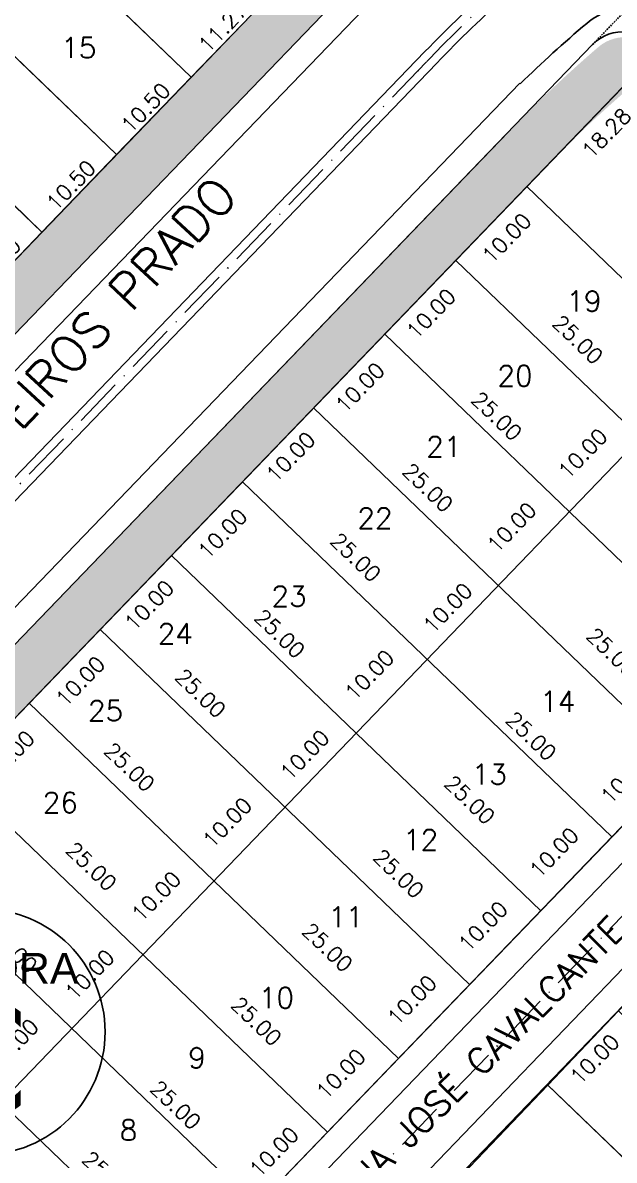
# Model space of a CAD drawing. Header units: millimetres. Extents: x 1794 to 8081, y 409 to 2272.
# Drawn here: x 5440.9 to 5498.6, y 831.1 to 942.2 of the extents above; entities that cross this region are included whole.
import ezdxf
from ezdxf.enums import TextEntityAlignment as Align

# ---------------------------------------------------------------- set-up
doc = ezdxf.new("R2010")
doc.units = ezdxf.units.MM
doc.linetypes.add('ACAD_ISO10W100', pattern=[18, 12, -3, 0, -3])
doc.linetypes.add('HIDDEN', pattern=[0.375, 0.25, -0.125])
for name, color, linetype in [('02 - EIXO VIA', 2, 'ACAD_ISO10W100'), ('03 - CALÇADA', 1, 'Continuous'), ('BOUNDARY LOTES', 2, 'Continuous'), ('boundary quadras', 232, 'Continuous'), ('COT', 8, 'Continuous'), ('FAIXAS VERDES', 62, 'Continuous'), ('LOTES', 2, 'Continuous'), ('PROJEÇÃO', 8, 'HIDDEN'), ('QUADRAS', 3, 'Continuous'), ('texto - ruas', 2, 'Continuous'), ('Texto Lotes', 31, 'Continuous'), ('TEXTO-80', 3, 'Continuous')]:
    doc.layers.add(name, color=color, linetype=linetype)
doc.styles.add('arcad1', font='romans.shx')
doc.styles.add('style1', font='tahoma.ttf')
doc.dimstyles.new('REGIS', dxfattribs={"dimtxt": 1.5, "dimasz": 0.12, "dimexe": 0, "dimexo": 0, "dimgap": 0, "dimtad": 0, "dimzin": 4, "dimdsep": 46, "dimtxsty": 'arcad1', "dimblk1": 'BOLA', "dimblk2": 'BOLA', "dimsah": 1, "dimcen": 0.12, "dimse1": 1, "dimse2": 1, "dimsd1": 1, "dimsd2": 1, "dimclrd": 256, "dimclre": 8, "dimclrt": 1, "dimadec": 0, "dimazin": 0, "dimtfac": 1.2, "dimtix": 1, "dimtmove": 2, "dimatfit": 3, "dimldrblk": 'BOLA', "dimfxl": 0, "dimfxlon": 1, "dimtvp": 2, "dimtolj": 1, "dimtzin": 4, "dimarcsym": 0})
doc.dimstyles.get("Standard").update_dxf_attribs({"dimtxt": 0.18, "dimasz": 0.18, "dimexe": 0.18, "dimexo": 0.0625, "dimgap": 0.09, "dimtad": 0, "dimtih": 1, "dimtoh": 1, "dimdec": 4, "dimzin": 0, "dimdsep": 46, "dimtxsty": 'Standard', "dimcen": 0.09, "dimadec": 0, "dimazin": 0, "dimtfac": 1, "dimtdec": 4, "dimtofl": 0, "dimtmove": 0, "dimatfit": 3, "dimfxl": 1, "dimtolj": 1, "dimtzin": 0, "dimarcsym": 0})

# ---------------------------------------------------------------- blocks, each defined once
blk = doc.blocks.new('NUM_quadra')
blk.add_circle((0, 0), 0.2)
at = {"insert": (-0.1418711980285907, 0.1285282569724173), "char_height": 0.05, "width": 0.2663, "attachment_point": 1, "style": 'style1'}
blk.add_mtext('\\fArial|b0|i0|c0|p34;QUADRA', dxfattribs=at)
at = {"style": 'style1'}
blk.add_attdef('00', text='', height=0.18, dxfattribs=at).set_placement((-2.886579864025407e-15, -0.1334628551621867), align=Align.CENTER)
blk = doc.blocks.new('*D958')
at = {"layer": 'Defpoints', "color": 0}
for p in [(5438.713208621175, 836.7770530099374), (5456.073214669384, 818.7628063942934), (5456.724834900093, 819.4397718278005)]:
    blk.add_point(p, dxfattribs=at)
at = {"layer": 'COT', "color": 1, "insert": (5449.147875271781, 829.592842138833), "char_height": 1.5, "attachment_point": 5, "rotation": 316.09288927911825, "style": 'arcad1'}
blk.add_mtext('\\A1;25.00', dxfattribs=at)
blk = doc.blocks.new('BOLA')
for p, q in [((-1, 0), (1, 0)), ((0, -1), (0, 1))]:
    blk.add_line(p, q)
blk.add_circle((0, 0), 0.3)
blk = doc.blocks.new('*D959')
at = {"layer": 'Defpoints', "color": 0}
for p in [(5445.648121094033, 843.9817035215042), (5463.659747372947, 826.6444223393682), (5462.719215589954, 825.6673079463585)]:
    blk.add_point(p, dxfattribs=at)
at = {"layer": 'COT', "color": 1, "insert": (5455.793876192352, 836.4973436908967), "char_height": 1.5, "attachment_point": 5, "rotation": 316.0928892791169, "style": 'arcad1'}
blk.add_mtext('\\A1;25.00', dxfattribs=at)
blk = doc.blocks.new('*D231')
at = {"layer": 'Defpoints', "color": 0}
for p in [(5429.549566462076, 859.0893723553759), (5446.767198066616, 840.9272135472579), (5447.561192740997, 841.752091173234)]:
    blk.add_point(p, dxfattribs=at)
at = {"layer": 'COT', "color": 1, "insert": (5439.841858669011, 851.7572492917989), "char_height": 1.5, "attachment_point": 5, "rotation": 316.09288927911643, "style": 'arcad1'}
blk.add_mtext('\\A1;25.00', dxfattribs=at)
blk = doc.blocks.new('*D233')
at = {"layer": 'Defpoints', "color": 0}
for p in [(5445.648121094031, 843.9817035215037), (5445.648121094031, 843.9817035215046), (5438.713208621175, 836.7770530099374)]:
    blk.add_point(p, dxfattribs=at)
at = {"layer": 'COT', "color": 1, "insert": (5440.019269704133, 842.4598520075779), "char_height": 1.5, "attachment_point": 5, "rotation": 46.09288927910924, "style": 'arcad1'}
blk.add_mtext('\\A1;10.00', dxfattribs=at)
blk = doc.blocks.new('*D961')
at = {"layer": 'Defpoints', "color": 0}
for p in [(5470.594659845802, 833.8490728509355), (5471.014887459983, 833.4445783208625), (5463.65974737295, 826.6444223393651)]:
    blk.add_point(p, dxfattribs=at)
at = {"layer": 'COT', "color": 1, "insert": (5465.386036070086, 831.9227268069335), "char_height": 1.5, "attachment_point": 5, "rotation": 46.09288927914247, "style": 'arcad1'}
blk.add_mtext('\\A1;10.00', dxfattribs=at)
blk = doc.blocks.new('*D235')
at = {"layer": 'Defpoints', "color": 0}
for p in [(5452.583033566888, 851.186354033071), (5453.032489409144, 850.7537255632442), (5445.648121094033, 843.9817035215046)]:
    blk.add_point(p, dxfattribs=at)
at = {"layer": 'COT', "color": 1, "insert": (5447.403638019247, 849.2318740493179), "char_height": 1.5, "attachment_point": 5, "rotation": 46.092889279112995, "style": 'arcad1'}
blk.add_mtext('\\A1;10.00', dxfattribs=at)
blk = doc.blocks.new('*D962')
at = {"layer": 'Defpoints', "color": 0}
for p in [(5441.506319760825, 875.7282857267774), (5445.245420575051, 872.1291747314226), (5434.571407287965, 868.5236352152147)]:
    blk.add_point(p, dxfattribs=at)
at = {"layer": 'COT', "color": 1, "insert": (5439.616569185151, 870.6073232174999), "char_height": 1.5, "attachment_point": 5, "rotation": 46.09288927907976, "style": 'arcad1'}
blk.add_mtext('\\A1;10.00', dxfattribs=at)
blk = doc.blocks.new('*D236')
at = {"layer": 'Defpoints', "color": 0}
for p in [(5459.517946039745, 858.3910045446387), (5459.517946039747, 858.3910045446364), (5452.583033566887, 851.1863540330714)]:
    blk.add_point(p, dxfattribs=at)
at = {"layer": 'COT', "color": 1, "insert": (5453.889094649848, 856.8691530307096), "char_height": 1.5, "attachment_point": 5, "rotation": 46.09288927911286, "style": 'arcad1'}
blk.add_mtext('\\A1;10.00', dxfattribs=at)
blk = doc.blocks.new('*D237')
at = {"layer": 'Defpoints', "color": 0}
for p in [(5443.419391407791, 873.4986733785072), (5461.431017686709, 856.1613921963685), (5454.496105213853, 848.9567416847995)]:
    blk.add_point(p, dxfattribs=at)
at = {"layer": 'COT', "color": 1, "insert": (5447.57076581625, 859.7867774293395), "char_height": 1.5, "attachment_point": 5, "rotation": 316.09288927911814, "style": 'arcad1'}
blk.add_mtext('\\A1;25.00', dxfattribs=at)
blk = doc.blocks.new('*D238')
at = {"layer": 'Defpoints', "color": 0}
for p in [(5448.441232233683, 882.9329362383442), (5452.121518981281, 879.3904373442424), (5441.506319760825, 875.7282857267774)]:
    blk.add_point(p, dxfattribs=at)
at = {"layer": 'COT', "color": 1, "insert": (5446.492667591383, 877.8685858303156), "char_height": 1.5, "attachment_point": 5, "rotation": 46.09288927910924, "style": 'arcad1'}
blk.add_mtext('\\A1;10.00', dxfattribs=at)
blk = doc.blocks.new('*D239')
at = {"layer": 'Defpoints', "color": 0}
for p in [(5466.452858512599, 865.5956550562046), (5466.452858512599, 865.595655056205), (5459.517946039743, 858.3910045446387)]:
    blk.add_point(p, dxfattribs=at)
at = {"layer": 'COT', "color": 1, "insert": (5460.824007122701, 864.0738035422783), "char_height": 1.5, "attachment_point": 5, "rotation": 46.09288927911118, "style": 'arcad1'}
blk.add_mtext('\\A1;10.00', dxfattribs=at)
blk = doc.blocks.new('*D240')
at = {"layer": 'Defpoints', "color": 0}
for p in [(5440.200300122467, 875.9998234545542), (5458.211926401384, 858.6625422724151), (5458.211926401387, 858.6625422724182)]:
    blk.add_point(p, dxfattribs=at)
at = {"layer": 'COT', "color": 1, "insert": (5451.286587003785, 869.4925780169579), "char_height": 1.5, "attachment_point": 5, "rotation": 316.0928892791159, "style": 'arcad1'}
blk.add_mtext('\\A1;25.00', dxfattribs=at)
blk = doc.blocks.new('*D241')
at = {"layer": 'Defpoints', "color": 0}
for p in [(5447.135212595324, 883.2044739661201), (5465.146838874241, 865.8671927839814), (5465.146838874243, 865.8671927839841)]:
    blk.add_point(p, dxfattribs=at)
at = {"layer": 'COT', "color": 1, "insert": (5458.221499476642, 876.6972285285237), "char_height": 1.5, "attachment_point": 5, "rotation": 316.0928892791159, "style": 'arcad1'}
blk.add_mtext('\\A1;25.00', dxfattribs=at)
blk = doc.blocks.new('*D963')
at = {"layer": 'Defpoints', "color": 0}
for p in [(5455.37614470653, 890.1375867499178), (5458.835170775376, 886.8080646599487), (5448.441232233674, 882.9329362383496)]:
    blk.add_point(p, dxfattribs=at)
at = {"layer": 'COT', "color": 1, "insert": (5453.206319385477, 885.2862131460206), "char_height": 1.5, "attachment_point": 5, "rotation": 46.092889279116605, "style": 'arcad1'}
blk.add_mtext('\\A1;10.00', dxfattribs=at)
blk = doc.blocks.new('*D242')
at = {"layer": 'Defpoints', "color": 0}
for p in [(5462.311057179393, 897.3422372614777), (5465.990715784352, 893.8003429927121), (5455.376144706537, 890.1375867499105)]:
    blk.add_point(p, dxfattribs=at)
at = {"layer": 'COT', "color": 1, "insert": (5460.361864394454, 892.2784914787849), "char_height": 1.5, "attachment_point": 5, "rotation": 46.09288927911479, "style": 'arcad1'}
blk.add_mtext('\\A1;10.00', dxfattribs=at)
blk = doc.blocks.new('*D964')
at = {"layer": 'Defpoints', "color": 0}
for p in [(5452.583033566889, 851.186354033071), (5470.594659845803, 833.849072850936), (5470.594659845803, 833.849072850936)]:
    blk.add_point(p, dxfattribs=at)
at = {"layer": 'COT', "color": 1, "insert": (5463.669320448203, 844.6791085954737), "char_height": 1.5, "attachment_point": 5, "rotation": 316.0928892791169, "style": 'arcad1'}
blk.add_mtext('\\A1;25.00', dxfattribs=at)
blk = doc.blocks.new('*D965')
at = {"layer": 'Defpoints', "color": 0}
for p in [(5477.529572318662, 841.0537233625), (5477.529572318661, 841.0537233625014), (5470.594659845801, 833.849072850936)]:
    blk.add_point(p, dxfattribs=at)
at = {"layer": 'COT', "color": 1, "insert": (5471.900720928761, 839.5318718485769), "char_height": 1.5, "attachment_point": 5, "rotation": 46.09288927908157, "style": 'arcad1'}
blk.add_mtext('\\A1;10.00', dxfattribs=at)
blk = doc.blocks.new('*D244')
at = {"layer": 'Defpoints', "color": 0}
for p in [(5484.46448479152, 848.2583738740677), (5484.464484791514, 848.2583738740727), (5477.529572318663, 841.0537233624996)]:
    blk.add_point(p, dxfattribs=at)
at = {"layer": 'COT', "color": 1, "insert": (5478.835633401615, 846.736522360145), "char_height": 1.5, "attachment_point": 5, "rotation": 46.09288927911105, "style": 'arcad1'}
blk.add_mtext('\\A1;10.00', dxfattribs=at)
blk = doc.blocks.new('*D245')
at = {"layer": 'Defpoints', "color": 0}
for p in [(5491.399397264376, 855.4630243856332), (5491.399397264374, 855.463024385635), (5484.464484791519, 848.2583738740673)]:
    blk.add_point(p, dxfattribs=at)
at = {"layer": 'COT', "color": 1, "insert": (5485.770545874476, 853.9411728717082), "char_height": 1.5, "attachment_point": 5, "rotation": 46.09288927911118, "style": 'arcad1'}
blk.add_mtext('\\A1;10.00', dxfattribs=at)
blk = doc.blocks.new('*D966')
at = {"layer": 'Defpoints', "color": 0}
for p in [(5498.334309737231, 862.6676748972), (5498.334309737231, 862.6676748972009), (5491.399397264369, 855.4630243856386)]:
    blk.add_point(p, dxfattribs=at)
at = {"layer": 'COT', "color": 1, "insert": (5492.705458347331, 861.1458233832786), "char_height": 1.5, "attachment_point": 5, "rotation": 46.09288927906323, "style": 'arcad1'}
blk.add_mtext('\\A1;10.00', dxfattribs=at)
blk = doc.blocks.new('*D246')
at = {"layer": 'Defpoints', "color": 0}
for p in [(5473.387770985457, 872.8003055677718), (5474.015391055153, 872.1961832383727), (5466.452858512601, 865.5956550562059)]:
    blk.add_point(p, dxfattribs=at)
at = {"layer": 'COT', "color": 1, "insert": (5468.386539665255, 870.6743317244473), "char_height": 1.5, "attachment_point": 5, "rotation": 46.09288927910937, "style": 'arcad1'}
blk.add_mtext('\\A1;10.00', dxfattribs=at)
blk = doc.blocks.new('*D247')
at = {"layer": 'Defpoints', "color": 0}
for p in [(5480.322683458313, 880.0049560793386), (5480.322683458315, 880.0049560793359), (5473.387770985457, 872.8003055677727)]:
    blk.add_point(p, dxfattribs=at)
at = {"layer": 'COT', "color": 1, "insert": (5474.693832068418, 878.48310456541), "char_height": 1.5, "attachment_point": 5, "rotation": 46.09288927911314, "style": 'arcad1'}
blk.add_mtext('\\A1;10.00', dxfattribs=at)
blk = doc.blocks.new('*D248')
at = {"layer": 'Defpoints', "color": 0}
for p in [(5454.861310556149, 889.0196200044475), (5472.872936835069, 871.6823388223083), (5472.872936835067, 871.682338822307)]:
    blk.add_point(p, dxfattribs=at)
at = {"layer": 'COT', "color": 1, "insert": (5465.947597437465, 882.5123745668466), "char_height": 1.5, "attachment_point": 5, "rotation": 316.09288927911814, "style": 'arcad1'}
blk.add_mtext('\\A1;25.00', dxfattribs=at)
blk = doc.blocks.new('*D249')
at = {"layer": 'Defpoints', "color": 0}
for p in [(5462.267855059583, 896.4803380788721), (5480.279481338501, 879.1430568967326), (5480.279481338503, 879.1430568967348)]:
    blk.add_point(p, dxfattribs=at)
at = {"layer": 'COT', "color": 1, "insert": (5473.354141940901, 889.9730926412749), "char_height": 1.5, "attachment_point": 5, "rotation": 316.0928892791152, "style": 'arcad1'}
blk.add_mtext('\\A1;25.00', dxfattribs=at)
blk = doc.blocks.new('*D250')
at = {"layer": 'Defpoints', "color": 0}
for p in [(5479.394254267449, 908.0684296154755), (5479.394254267448, 908.0684296154764), (5472.459341794593, 900.8637791039082)]:
    blk.add_point(p, dxfattribs=at)
at = {"layer": 'COT', "color": 1, "insert": (5473.765402877551, 906.5465781015496), "char_height": 1.5, "attachment_point": 5, "rotation": 46.092889279116605, "style": 'arcad1'}
blk.add_mtext('\\A1;10.00', dxfattribs=at)
blk = doc.blocks.new('*D251')
at = {"layer": 'Defpoints', "color": 0}
for p in [(5469.24596965225, 904.5468877730455), (5472.631259750825, 901.2883410203403), (5462.311057179394, 897.3422372614787)]:
    blk.add_point(p, dxfattribs=at)
at = {"layer": 'COT', "color": 1, "insert": (5467.002408360927, 899.766489506414), "char_height": 1.5, "attachment_point": 5, "rotation": 46.09288927911479, "style": 'arcad1'}
blk.add_mtext('\\A1;10.00', dxfattribs=at)
blk = doc.blocks.new('*D252')
at = {"layer": 'Defpoints', "color": 0}
for p in [(5486.329166740305, 915.2730801270432), (5486.329166740306, 915.2730801270427), (5479.394254267449, 908.0684296154764)]:
    blk.add_point(p, dxfattribs=at)
at = {"layer": 'COT', "color": 1, "insert": (5480.700315350408, 913.7512286131159), "char_height": 1.5, "attachment_point": 5, "rotation": 46.092889279112995, "style": 'arcad1'}
blk.add_mtext('\\A1;10.00', dxfattribs=at)
blk = doc.blocks.new('*D253')
at = {"layer": 'Defpoints', "color": 0}
for p in [(5487.257595931171, 887.2096065909072), (5487.951834009187, 886.5413603937268), (5480.322683458313, 880.0049560793391)]:
    blk.add_point(p, dxfattribs=at)
at = {"layer": 'COT', "color": 1, "insert": (5482.322982619287, 885.0195088797991), "char_height": 1.5, "attachment_point": 5, "rotation": 46.09288927911286, "style": 'arcad1'}
blk.add_mtext('\\A1;10.00', dxfattribs=at)
blk = doc.blocks.new('*D254')
at = {"layer": 'Defpoints', "color": 0}
for p in [(5469.994113028265, 903.9979114170119), (5488.005739307186, 886.6606302348741), (5487.315313281088, 885.9433496287243)]:
    blk.add_point(p, dxfattribs=at)
at = {"layer": 'COT', "color": 1, "insert": (5480.389973883484, 896.7733853732639), "char_height": 1.5, "attachment_point": 5, "rotation": 316.0928892791203, "style": 'arcad1'}
blk.add_mtext('\\A1;25.00', dxfattribs=at)
blk = doc.blocks.new('*D255')
at = {"layer": 'Defpoints', "color": 0}
for p in [(5476.929025501121, 911.2025619285796), (5494.03507753763, 892.9244835908344), (5494.94065178004, 893.8652807464409)]:
    blk.add_point(p, dxfattribs=at)
at = {"layer": 'COT', "color": 1, "insert": (5487.109738140027, 903.7545193353735), "char_height": 1.5, "attachment_point": 5, "rotation": 316.09288927911814, "style": 'arcad1'}
blk.add_mtext('\\A1;25.00', dxfattribs=at)
blk = doc.blocks.new('*D256')
at = {"layer": 'Defpoints', "color": 0}
for p in [(5494.192508404025, 894.4142571024731), (5494.192508404023, 894.4142571024754), (5487.257595931169, 887.2096065909068)]:
    blk.add_point(p, dxfattribs=at)
at = {"layer": 'COT', "color": 1, "insert": (5488.563657014125, 892.8924055885491), "char_height": 1.5, "attachment_point": 5, "rotation": 46.09288927911118, "style": 'arcad1'}
blk.add_mtext('\\A1;10.00', dxfattribs=at)
blk = doc.blocks.new('*D257')
at = {"layer": 'Defpoints', "color": 0}
for p in [(5501.127420876881, 901.6189076140408), (5501.127420876882, 901.6189076140404), (5494.192508404026, 894.4142571024731)]:
    blk.add_point(p, dxfattribs=at)
at = {"layer": 'COT', "color": 1, "insert": (5495.498569486984, 900.0970561001132), "char_height": 1.5, "attachment_point": 5, "rotation": 46.092889279116605, "style": 'arcad1'}
blk.add_mtext('\\A1;10.00', dxfattribs=at)
blk = doc.blocks.new('*D258')
at = {"layer": 'Defpoints', "color": 0}
for p in [(5483.930821255757, 917.7391149387249), (5501.942447534675, 900.4018337565876), (5501.942447534675, 900.4018337565867)]:
    blk.add_point(p, dxfattribs=at)
at = {"layer": 'COT', "color": 1, "insert": (5495.017108137072, 911.2318695011259), "char_height": 1.5, "attachment_point": 5, "rotation": 316.09288927912036, "style": 'arcad1'}
blk.add_mtext('\\A1;25.00', dxfattribs=at)
blk = doc.blocks.new('*D260')
at = {"layer": 'Defpoints', "color": 0}
for p in [(5490.050707070819, 926.1608393077454), (5493.692291991183, 922.6555932663655), (5483.115794597963, 918.9561887961781)]:
    blk.add_point(p, dxfattribs=at)
at = {"layer": 'COT', "color": 1, "insert": (5488.063440601284, 921.1337417524383), "char_height": 1.5, "attachment_point": 5, "rotation": 46.09288927911105, "style": 'arcad1'}
blk.add_mtext('\\A1;10.00', dxfattribs=at)
blk = doc.blocks.new('*D261')
at = {"layer": 'Defpoints', "color": 0}
for p in [(5490.865733728614, 924.9437654502922), (5508.877360007532, 907.6064842681544), (5508.877360007533, 907.6064842681558)]:
    blk.add_point(p, dxfattribs=at)
at = {"layer": 'COT', "color": 1, "insert": (5501.952020609931, 918.4365200126945), "char_height": 1.5, "attachment_point": 5, "rotation": 316.0928892791182, "style": 'arcad1'}
blk.add_mtext('\\A1;25.00', dxfattribs=at)
blk = doc.blocks.new('*D967')
at = {"layer": 'Defpoints', "color": 0}
for p in [(5505.269222210088, 869.8723254087672), (5505.26922221008, 869.872325408774), (5498.334309737225, 862.6676748972063)]:
    blk.add_point(p, dxfattribs=at)
at = {"layer": 'COT', "color": 1, "insert": (5499.640370820181, 868.3504738948527), "char_height": 1.5, "attachment_point": 5, "rotation": 46.092889279057665, "style": 'arcad1'}
blk.add_mtext('\\A1;10.00', dxfattribs=at)
blk = doc.blocks.new('*D968')
at = {"layer": 'Defpoints', "color": 0}
for p in [(5459.517946039743, 858.3910045446382), (5477.529572318657, 841.0537233625037), (5477.529572318659, 841.0537233625041)]:
    blk.add_point(p, dxfattribs=at)
at = {"layer": 'COT', "color": 1, "insert": (5470.604232921058, 851.8837591070419), "char_height": 1.5, "attachment_point": 5, "rotation": 316.0928892791191, "style": 'arcad1'}
blk.add_mtext('\\A1;25.00', dxfattribs=at)
blk = doc.blocks.new('*D265')
at = {"layer": 'Defpoints', "color": 0}
for p in [(5466.452858512601, 865.5956550562055), (5484.46448479152, 848.2583738740664), (5484.46448479152, 848.2583738740664)]:
    blk.add_point(p, dxfattribs=at)
at = {"layer": 'COT', "color": 1, "insert": (5477.539145393917, 859.0884096186064), "char_height": 1.5, "attachment_point": 5, "rotation": 316.0928892791174, "style": 'arcad1'}
blk.add_mtext('\\A1;25.00', dxfattribs=at)
blk = doc.blocks.new('*D266')
at = {"layer": 'Defpoints', "color": 0}
for p in [(5473.387770985457, 872.8003055677714), (5491.399397264375, 855.4630243856332), (5491.399397264375, 855.4630243856332)]:
    blk.add_point(p, dxfattribs=at)
at = {"layer": 'COT', "color": 1, "insert": (5484.474057866772, 866.2930601301728), "char_height": 1.5, "attachment_point": 5, "rotation": 316.09288927911814, "style": 'arcad1'}
blk.add_mtext('\\A1;25.00', dxfattribs=at)
blk = doc.blocks.new('*D267')
at = {"layer": 'Defpoints', "color": 0}
for p in [(5480.322683458313, 880.0049560793391), (5498.334309737232, 862.6676748971995), (5497.391918864748, 861.688629104176)]:
    blk.add_point(p, dxfattribs=at)
at = {"layer": 'COT', "color": 1, "insert": (5490.466579467145, 872.5186648487161), "char_height": 1.5, "attachment_point": 5, "rotation": 316.0928892791174, "style": 'arcad1'}
blk.add_mtext('\\A1;25.00', dxfattribs=at)
blk = doc.blocks.new('*D969')
at = {"layer": 'Defpoints', "color": 0}
for p in [(5487.25759593117, 887.2096065909063), (5505.26922221008, 869.8723254087745), (5505.269222210081, 869.8723254087754)]:
    blk.add_point(p, dxfattribs=at)
at = {"layer": 'COT', "color": 1, "insert": (5498.343882812482, 880.7023611533114), "char_height": 1.5, "attachment_point": 5, "rotation": 316.09288927911564, "style": 'arcad1'}
blk.add_mtext('\\A1;25.00', dxfattribs=at)
blk = doc.blocks.new('*D268')
at = {"layer": 'Defpoints', "color": 0}
for p in [(5494.192508404025, 894.4142571024731), (5512.204134682945, 877.0769759203345), (5512.204134682946, 877.0769759203354)]:
    blk.add_point(p, dxfattribs=at)
at = {"layer": 'COT', "color": 1, "insert": (5505.278795285343, 887.907011664875), "char_height": 1.5, "attachment_point": 5, "rotation": 316.0928892791174, "style": 'arcad1'}
blk.add_mtext('\\A1;25.00', dxfattribs=at)
blk = doc.blocks.new('*D327')
at = {"layer": 'Defpoints', "color": 0}
for p in [(5502.731142360499, 939.3344885721417), (5506.313227001934, 935.8865151529126), (5490.050707070819, 926.1608393077458)]:
    blk.add_point(p, dxfattribs=at)
at = {"layer": 'COT', "color": 1, "insert": (5497.811614203625, 931.3801642625726), "char_height": 1.5, "attachment_point": 5, "rotation": 46.09288927911567, "style": 'arcad1'}
blk.add_mtext('\\A1;18.28', dxfattribs=at)
blk = doc.blocks.new('*D1083')
at = {"layer": 'Defpoints', "color": 0}
for p in [(5442.750605582662, 921.7223261319668), (5444.095042232904, 920.4282244292194), (5435.468947486165, 914.1574430948199)]:
    blk.add_point(p, dxfattribs=at)
at = {"layer": 'COT', "color": 1, "insert": (5438.292818031186, 918.7262566525014), "char_height": 1.5, "attachment_point": 5, "rotation": 46.092889279141566, "style": 'arcad1'}
blk.add_mtext('\\A1;10.50', dxfattribs=at)
blk = doc.blocks.new('*D1084')
at = {"layer": 'Defpoints', "color": 0}
for p in [(5450.03226367916, 929.2872091691129), (5451.376700329402, 927.993107466365), (5442.750605582662, 921.7223261319668)]:
    blk.add_point(p, dxfattribs=at)
at = {"layer": 'COT', "color": 1, "insert": (5445.574476127684, 926.2911396896466), "char_height": 1.5, "attachment_point": 5, "rotation": 46.092889279141566, "style": 'arcad1'}
blk.add_mtext('\\A1;10.50', dxfattribs=at)
blk = doc.blocks.new('*D1085')
at = {"layer": 'Defpoints', "color": 0}
for p in [(5457.313921775658, 936.8520922062594), (5458.658358425901, 935.5579905035111), (5450.03226367916, 929.2872091691129)]:
    blk.add_point(p, dxfattribs=at)
at = {"layer": 'COT', "color": 1, "insert": (5452.856134224183, 933.8560227267931), "char_height": 1.5, "attachment_point": 5, "rotation": 46.092889279141566, "style": 'arcad1'}
blk.add_mtext('\\A1;10.50', dxfattribs=at)
blk = doc.blocks.new('*D1086')
at = {"layer": 'Defpoints', "color": 0}
for p in [(5465.132507971546, 944.9747875187404), (5466.476944621774, 943.6806858160062), (5457.313921775658, 936.8520922062594)]:
    blk.add_point(p, dxfattribs=at)
at = {"layer": 'COT', "color": 1, "insert": (5460.406256370368, 941.6998119016134), "char_height": 1.5, "attachment_point": 5, "rotation": 46.092889279141566, "style": 'arcad1'}
blk.add_mtext('\\A1;11.27', dxfattribs=at)
blk = doc.blocks.new('*D1114')
at = {"layer": 'Defpoints', "color": 0}
for p in [(5406.935573856917, 956.1964633342909), (5441.750400351722, 920.6832172525142), (5442.750605582663, 921.7223261319668)]:
    blk.add_point(p, dxfattribs=at)
at = {"layer": 'COT', "color": 1, "insert": (5425.923358230708, 940.0816810071487), "char_height": 1.5, "attachment_point": 5, "rotation": 316.09288927911393, "style": 'arcad1'}
blk.add_mtext('\\A1;49.71', dxfattribs=at)
blk = doc.blocks.new('*D1115')
at = {"layer": 'Defpoints', "color": 0}
for p in [(5412.433862868487, 965.4779471268671), (5450.032263679161, 929.2872091691129), (5449.09292739446, 928.3113367740993)]:
    blk.add_point(p, dxfattribs=at)
at = {"layer": 'COT', "color": 1, "insert": (5432.374200730983, 948.5681009064488), "char_height": 1.5, "attachment_point": 5, "rotation": 316.09288927911393, "style": 'arcad1'}
blk.add_mtext('\\A1;52.19', dxfattribs=at)
blk = doc.blocks.new('*D1116')
at = {"layer": 'Defpoints', "color": 0}
for p in [(5417.932151880057, 974.7594309194433), (5457.313921775659, 936.8520922062594), (5456.177788304817, 935.6717680674983)]:
    blk.add_point(p, dxfattribs=at)
at = {"layer": 'COT', "color": 1, "insert": (5438.567377098876, 956.7868325775626), "char_height": 1.5, "attachment_point": 5, "rotation": 316.09288927911393, "style": 'arcad1'}
blk.add_mtext('\\A1;54.66', dxfattribs=at)
blk = doc.blocks.new('*D1138')
at = {"layer": 'Defpoints', "color": 0}
for p in [(5492.013846648173, 838.5092261375844), (5513.627798182875, 817.7044887190154), (5512.318670400751, 816.344441540035)]:
    blk.add_point(p, dxfattribs=at)
at = {"layer": 'COT', "color": 1, "insert": (5503.592168375258, 828.908205402789), "char_height": 1.5, "attachment_point": 5, "rotation": 316.0928892791138, "style": 'arcad1'}
blk.add_mtext('\\A1;30.00', dxfattribs=at)
blk = doc.blocks.new('*D385')
at = {"layer": 'Defpoints', "color": 0}
for p in [(5492.013846648173, 838.5092261375839), (5495.354627817147, 835.2935219253404), (5468.225015064549, 813.7951121081173)]:
    blk.add_point(p, dxfattribs=at)
at = {"layer": 'COT', "color": 1, "insert": (5481.298816871868, 825.0169386524603), "char_height": 1.5, "attachment_point": 5, "rotation": 46.09288927912541, "style": 'arcad1'}
blk.add_mtext('\\A1;34.30', dxfattribs=at)
blk = doc.blocks.new('*D386')
at = {"layer": 'Defpoints', "color": 0}
for p in [(5498.948759121025, 845.7138766491462), (5502.289540289999, 842.4981724369013), (5492.013846648173, 838.5092261375839)]:
    blk.add_point(p, dxfattribs=at)
at = {"layer": 'COT', "color": 1, "insert": (5496.660688900104, 840.9763209229759), "char_height": 1.5, "attachment_point": 5, "rotation": 46.09288927912541, "style": 'arcad1'}
blk.add_mtext('\\A1;10.00', dxfattribs=at)

msp = doc.modelspace()

# ---------------------------------------------------------------- hatches: boundary and pattern name
at = {"layer": 'FAIXAS VERDES'}
h = msp.add_hatch(dxfattribs=at)
h.set_pattern_fill('AR-SAND', color=256, scale=0.1, style=0)
h.set_pattern_definition([(37.50000000000001, (5326.125185530044, 785.0730721160154), (-0.1600031295984046, 4.894132373293424), [0, -3.860800000000001, 0, -4.318000000000001, 0, -4.1275]), (7.499999999999999, (5326.125185530044, 785.0730721160154), (4.495232831380027, 7.168251005683543), [0, -2.0828, 0, -3.4798, 0, -1.3335]), (327.5, (5323.000985530044, 785.0730721160154), (7.90992370241458, 0.01437184678545691), [0, -1.27, 0, -4.572, 0, -5.969]), (317.5, (5323.000985530044, 785.0730721160154), (7.635564524722972, 2.229293232572162), [0, -0.635, 0, -2.9972, 0, -3.429])])
edge = h.paths.add_edge_path()
edge.add_line((5327.651670608099, 881.2208528455054), (5326.647414080118, 879.5255998916465))
edge.add_arc((5330.08888094797, 877.4868979032505), 4.000000000000001, 149.3577828145653, 226.0928892791139)
edge.add_line((5327.314915958827, 874.6050376986237), (5364.41306844327, 838.8958190528098))
edge.add_arc((5367.187033432413, 841.777679257437), 4.000000000000108, 226.0928892791184, 316.0928892791139)
edge.add_line((5370.06889363704, 839.0037142682946), (5370.762384884325, 839.7241793194504))
edge.add_line((5370.762384884324, 839.7241793194504), (5327.6516706081, 881.2208528455054))
edge = h.paths.add_edge_path()
edge.add_line((5385.892150958618, 825.160863126454), (5385.198659711334, 824.4403980752978))
edge.add_arc((5388.080519915959, 821.6664330861555), 4.000000000000092, 136.0928892791138, 226.0928892791276)
edge.add_line((5385.306554926819, 818.7845728815279), (5419.168412331188, 786.1904842591081))
edge.add_arc((5421.94237732033, 789.0723444637352), 3.999999999999845, 226.0928892791231, 316.0928892791139)
edge.add_line((5424.824237524957, 786.2983794745929), (5425.51772877224, 787.0188445257473))
edge.add_line((5425.51772877224, 787.0188445257473), (5385.892150958618, 825.160863126454))
edge = h.paths.add_edge_path()
edge.add_arc((5579.883659191099, 843.2969116844616), 122.1869109673528, 128.8398439619747, 136.0928892791105, ccw=False)
edge.add_line((5503.254673411001, 938.4685448009383), (5503.112551421439, 938.7203211980615))
edge.add_arc((5499.629195862591, 936.7540470435666), 3.999999999999802, 29.44372930096712, 130.653681987762)
edge.add_arc((5579.883659191062, 843.2969116844225), 127.1869109673525, 130.6536819877275, 136.0928892790857)
edge.add_line((5488.249934874548, 931.499921209621), (5385.892150958618, 825.160863126454))
edge.add_line((5385.892150958619, 825.160863126454), (5389.494476214402, 821.6934068900251))
edge.add_line((5389.494476214402, 821.6934068900251), (5491.85226013033, 928.0324649731925))
edge = h.paths.add_edge_path()
edge.add_arc((5579.883659191101, 843.2969116844635), 148.1869109673532, 128.4974189734449, 136.0928892791109, ccw=False)
edge.add_arc((5485.150444974521, 962.4038971806145), 3.999999999999981, 308.4974189734509, 389.4437293009696)
edge.add_line((5488.63380053337, 964.3701713351098), (5487.851388136009, 965.7562550444601))
edge.add_arc((5579.883659191101, 843.296911684463), 153.1869109673528, 126.92608030408, 136.0928892791114)
edge.add_line((5469.517843544473, 949.5306936390472), (5367.160059628543, 843.1916355558775))
edge.add_line((5367.160059628542, 843.1916355558775), (5370.762384884323, 839.7241793194504))
edge.add_line((5370.762384884324, 839.7241793194504), (5473.120168800258, 946.0632374026205))

# ---------------------------------------------------------------- linework, layer by layer
at = {"layer": '02 - EIXO VIA', "ltscale": 0.4}
for p, q in [((5370.629515076599, 824.4453591551115), (5480.6850518374, 938.7815793061201)), ((5422.214812739426, 774.7913858494672), (5535.952125444262, 892.9525870716103))]:
    msp.add_line(p, q, dxfattribs=at)
msp.add_arc((5579.883659191103, 843.2969116844639), 137.686910967353, 125.2161202038361, 136.887702516397, dxfattribs=at)
at = {"layer": '03 - CALÇADA'}
for p, q in [((5371.523310641288, 836.9097536244996), (5474.981287772985, 944.3917976711997)), ((5377.750895880547, 832.997314220781), (5480.108679796475, 939.336372303948)), ((5378.903639962399, 831.8877282251243), (5481.261423878327, 938.2267863082913)), ((5383.050751459797, 825.8138936679303), (5489.354537722357, 936.2524364867137)), ((5426.278654529203, 784.2044188307988), (5528.400533258296, 890.2983960377979)), ((5439.499620911548, 787.5573727867396), (5528.427324873562, 879.9439790128605))]:
    msp.add_line(p, q, dxfattribs=at)
for centre, radius, start, end in [((5579.883659191103, 843.2969116844639), 138.486910967353, 117.210485500622, 117.210485500622), ((5579.883659191103, 843.2969116844639), 136.886910967353, 117.210485500622, 117.210485500622), ((5579.883659191103, 843.2969116844639), 138.486910967353, 127.9657110547376, 136.0928892791116), ((5579.883659191103, 843.2969116844639), 136.886910967353, 128.0032072346644, 136.0928892791116), ((5499.76608980232, 937.5286845632505), 6, 29.44372930096676, 130.3717941886939), ((5579.883659191103, 843.2969116844639), 129.686910967353, 130.3717941886939, 134.2413980938333)]:
    msp.add_arc(centre, radius, start, end, dxfattribs=at)
at = {"layer": 'BOUNDARY LOTES'}
for points in [[(5433.492596545831, 1001.026514127825), (5417.932151880057, 974.7594309194428), (5457.313921775672, 936.8520922062457), (5465.132507971546, 944.9747875187403)], [(5417.932151880057, 974.7594309194429), (5412.433862868486, 965.4779471268669), (5450.032263679173, 929.2872091691006), (5457.313921775672, 936.8520922062457)], [(5412.433862868486, 965.4779471268668), (5406.935573856916, 956.1964633342908), (5442.750605582674, 921.7223261319557), (5450.032263679173, 929.2872091691006)], [(5406.935573856917, 956.1964633342907), (5401.437284845345, 946.9149795417143), (5435.468947486175, 914.1574430948102), (5442.750605582674, 921.7223261319556)], [(5498.981668733925, 845.6821991535425), (5492.07966587396, 838.4458711463698), (5513.62779818287, 817.70448871901), (5520.562710655728, 824.9091392305775)], [(5513.627798182872, 817.7044887190099), (5492.07966587396, 838.4458711463706), (5468.553229600207, 813.7798411300363), (5502.185392956848, 812.2150230807393), (5513.348222157496, 811.6956453520681)]]:
    msp.add_lwpolyline(points, close=True, dxfattribs=at)
at = {"layer": 'boundary quadras'}
for points in [[(5465.132507971546, 944.9747875187405), (5469.517843544472, 949.5306936390467, -0.04001909302020328), (5487.851388136012, 965.7562550444621), (5437.519093308625, 1054.922497999852, 0.5768503610134353), (5430.594270881927, 1054.994925833752), (5390.227436025501, 986.852977913399), (5340.742834921344, 903.3196237801881), (5327.992023050597, 880.8932430058815), (5367.160059628541, 843.1916355558768), (5435.468947486164, 914.1574430948214), (5457.313921775658, 936.8520922062604)], [(5526.341145734479, 891.7638554308002, 0.3314486893290124), (5526.942641088702, 896.5040945744373), (5502.753031529322, 939.3572291347616), (5389.494476214404, 821.6934068900255), (5425.517728772241, 787.0188445257476)]]:
    msp.add_lwpolyline(points, format="xyb", close=True, dxfattribs=at)
msp.add_lwpolyline([(5541.302105233255, 864.4576867953994), (5536.27135777545, 876.4375100986396), (5535.355423334233, 877.7724577384344), (5534.050206059877, 878.6101162871308), (5532.583343812597, 878.8887838446434), (5530.938389880308, 878.5348950004704), (5529.701483607972, 877.6627488337866), (5505.883671593801, 852.9185271607264), (5441.125486100465, 785.0235290148969), (5537.397827687141, 780.5442246012724)], close=True, dxfattribs=at)
at = {"layer": 'FAIXAS VERDES', "ltscale": 0.6}
msp.add_line((5385.892150958618, 825.160863126454), (5488.249934874548, 931.499921209621), dxfattribs=at)
at = {"layer": 'LOTES'}
for p, q in [((5457.313921775659, 936.8520922062593), (5395.725725037072, 996.1344617059749)), ((5450.032263679161, 929.2872091691129), (5390.227436025501, 986.8529779133988)), ((5442.750605582663, 921.7223261319665), (5384.729147013931, 977.5714941208226))]:
    msp.add_line(p, q, dxfattribs=at)
at = {"layer": 'LOTES', "ltscale": 0.6}
for p, q in [((5508.062333349738, 908.8235581256077), (5490.050707070809, 926.160839307756)), ((5519.139047155802, 884.2816264319009), (5483.115794597953, 918.9561887961883)), ((5424.843383675463, 822.3677519868039), (5515.579988215609, 916.633617183623)), ((5512.204134682936, 877.0769759203423), (5476.180882125097, 911.7515382846206)), ((5505.26922221008, 869.8723254087746), (5469.245969652242, 904.5468877730528)), ((5498.334309737224, 862.6676748972069), (5462.311057179387, 897.3422372614851)), ((5491.399397264369, 855.4630243856392), (5455.376144706531, 890.1375867499174)), ((5484.464484791514, 848.2583738740715), (5448.441232233675, 882.9329362383497)), ((5477.529572318658, 841.0537233625038), (5441.50631976082, 875.728285726782)), ((5470.594659845802, 833.8490728509361), (5434.571407287965, 868.5236352152143)), ((5463.659747372947, 826.6444223393684), (5427.636494815109, 861.3189847036466)), ((5456.724834900092, 819.4397718278007), (5420.701582342253, 854.1143341920789)), ((5513.627798182871, 817.7044887190101), (5492.013846648167, 838.5092261375909))]:
    msp.add_line(p, q, dxfattribs=at)
at = {"layer": 'PROJEÇÃO', "ltscale": 0.6}
msp.add_line((5496.462746755009, 940.0321758772243), (5500.187640192066, 943.9019515249878), dxfattribs=at)
at = {"layer": 'QUADRAS', "ltscale": 0.6}
for p, q in [((5367.160059628541, 843.1916355558766), (5469.517843544472, 949.5306936390467)), ((5370.068893637038, 839.0037142682924), (5473.120168800256, 946.0632374026187)), ((5370.762384884323, 839.7241793194497), (5473.180125145092, 946.1255257894137)), ((5385.198659711334, 824.4403980752969), (5496.462746755008, 940.0321758772244)), ((5389.494476214403, 821.6934068900256), (5502.753031529322, 939.3572291347615)), ((5424.824237524957, 786.2983794745928), (5526.341145734479, 891.7638554307998)), ((5442.06594676798, 786.6185694303747), (5529.701483607975, 877.662748833791))]:
    msp.add_line(p, q, dxfattribs=at)
msp.add_arc((5499.344606959635, 937.2582108880821), 4, 29.44372930096676, 136.0928892791116, dxfattribs=at)

# ---------------------------------------------------------------- block references
at = {"layer": 'TEXTO-80', "xscale": 60, "yscale": 60, "zscale": 60}
msp.add_blockref('NUM_quadra', (5436.907340813504, 843.6368226396145), dxfattribs=at).add_auto_attribs({'00': 'C'})
msp.add_blockref('NUM_quadra', (5436.907340813504, 843.6368226396145), dxfattribs=at).add_auto_attribs({'00': 'C'})

# ---------------------------------------------------------------- texts
at = {"layer": 'texto - ruas', "attachment_point": 1}
for s, insert, char_height, width, rotation in [('{\\Fromans|c0;AV. JERÔNIMO DE MEDEIROS PRADO}', (5401.917693425757, 866.0832166043621), 3.5, 204.7539059090177, 46.83076008286372), ('{\\Fromans|c0;RUA 13 (RUA JOSÉ CAVALCANTE PARENTE)}', (5459.811832202637, 816.9482981364937), 2.5, 122.8523435454106, 44.94454232977231)]:
    msp.add_mtext(s, dxfattribs=dict(at, insert=insert, char_height=char_height, width=width, rotation=rotation))
at = {"layer": 'Texto Lotes', "style": 'arcad1'}
for s, p in [('15', (5446.340676166129, 939.7171657127766)), ('19', (5495.620802502433, 914.9803186875471)), ('20', (5488.893541389968, 907.6923564290656)), ('21', (5481.941353637592, 900.7687985497256)), ('22', (5475.226920785104, 893.793203360182)), ('23', (5466.847504763163, 886.1648231258615)), ('24', (5455.75863770427, 882.5129472588952)), ('14', (5493.055916381364, 875.8861409642715)), ('25', (5448.953806948105, 874.9922848288521)), ('13', (5486.386684149755, 868.7854620964018)), ('26', (5444.537216859421, 866.0242469156816)), ('12', (5479.682986517867, 862.3911914200281)), ('11', (5472.398579098836, 854.8624722712794)), ('10', (5465.617709662631, 846.9689964929595)), ('9', (5457.870989176824, 841.101735820661)), ('8', (5451.189085526016, 834.0502613106229))]:
    msp.add_text(s, height=2, dxfattribs=at).set_placement(p, align=Align.MIDDLE_CENTER)

# ---------------------------------------------------------------- dimensions: what is measured, and where the dimension line sits
at = {"layer": 'COT'}
for base, p1, p2, angle, picture, middle in [((5456.177788304817, 935.6717680674983), (5417.932151880057, 974.759430919443), (5457.313921775659, 936.8520922062593), 136.0928892791139, '*D1116', (5438.567377098876, 956.7868325775626)), ((5449.09292739446, 928.3113367740993), (5412.433862868486, 965.477947126867), (5450.032263679161, 929.2872091691129), 136.0928892791139, '*D1115', (5432.374200730983, 948.5681009064488)), ((5441.750400351722, 920.6832172525142), (5406.935573856917, 956.1964633342906), (5442.750605582663, 921.7223261319665), 136.0928892791139, '*D1114', (5425.923358230708, 940.0816810071487)), ((5466.476944621774, 943.6806858160062), (5457.313921775659, 936.8520922062593), (5465.132507971546, 944.9747875187405), 46.09288927914157, '*D1086', (5460.406256370368, 941.6998119016134)), ((5458.658358425901, 935.5579905035111), (5450.032263679161, 929.2872091691129), (5457.313921775659, 936.8520922062593), 46.09288927914157, '*D1085', (5452.856134224183, 933.8560227267931)), ((5451.376700329402, 927.993107466365), (5442.750605582663, 921.7223261319665), (5450.032263679161, 929.2872091691129), 46.09288927914157, '*D1084', (5445.574476127684, 926.2911396896466)), ((5444.095042232904, 920.4282244292194), (5435.468947486165, 914.1574430948201), (5442.750605582663, 921.7223261319665), 46.09288927914157, '*D1083', (5438.292818031186, 918.7262566525014)), ((5502.289540289999, 842.4981724369013), (5492.013846648174, 838.5092261375844), (5498.948759121025, 845.7138766491464), 226.0928892791254, '*D386', (5496.660688900104, 840.9763209229759)), ((5495.354627817147, 835.2935219253404), (5468.225015064549, 813.7951121081175), (5492.013846648174, 838.5092261375844), 226.0928892791254, '*D385', (5481.298816871868, 825.0169386524603))]:
    dim = msp.add_linear_dim(base=base, p1=p1, p2=p2, angle=angle, dimstyle='REGIS', dxfattribs=at)
    dim.commit()
    dim.dimension.update_dxf_attribs({"geometry": picture, "text_midpoint": middle})
for p1, p2, distance, picture, middle in [((5490.05070707082, 926.1608393077455), (5502.7311423605, 939.3344885721414), -4.971906181547356, '*D327', (5497.811614203625, 931.3801642625726)), ((5492.013846648173, 838.5092261375844), (5513.627798182875, 817.7044887190152), -1.8877351188610174, '*D1138', (5503.592168375258, 828.908205402789))]:
    dim = msp.add_aligned_dim(p1=p1, p2=p2, distance=distance, dimstyle='REGIS', dxfattribs=at)
    dim.commit()
    dim.dimension.update_dxf_attribs({"geometry": picture, "text_midpoint": middle})
for p1, p2, distance, picture, middle in [((5483.115794597963, 918.9561887961783), (5490.05070707082, 926.1608393077455), -5.0544921152205236, '*D260', (5488.063440601284, 921.1337417524383)), ((5490.865733728614, 924.9437654502923), (5508.877360007532, 907.6064842681545), 1.5324985724874897e-12, '*D261', (5501.952020609931, 918.4365200126945)), ((5483.930821255757, 917.739114938725), (5501.942447534676, 900.4018337565877), -1.3687895261683326e-12, '*D258', (5495.017108137072, 911.2318695011259)), ((5479.394254267449, 908.0684296154756), (5486.329166740305, 915.2730801270424), -1.0736300737335457e-12, '*D252', (5480.700315350408, 913.7512286131159)), ((5476.929025501121, 911.2025619285793), (5494.94065178004, 893.8652807464406), -1.30581928172041, '*D255', (5487.109738140027, 903.7545193353735)), ((5472.459341794593, 900.8637791039083), (5479.394254267449, 908.068429615476), 8.917311333788958e-13, '*D250', (5473.765402877551, 906.5465781015496)), ((5462.311057179394, 897.3422372614783), (5469.24596965225, 904.5468877730456), -4.69875685592207, '*D251', (5467.002408360927, 899.766489506414)), ((5469.994113028265, 903.9979114170125), (5488.005739307185, 886.6606302348742), -0.9955800146001312, '*D254', (5480.389973883484, 896.7733853732639)), ((5494.192508404026, 894.4142571024732), (5501.127420876882, 901.618907614041), -3.943512183468424e-13, '*D257', (5495.498569486984, 900.0970561001132)), ((5455.376144706538, 890.1375867499106), (5462.311057179394, 897.3422372614779), -5.107338099260214, '*D242', (5460.361864394454, 892.2784914787849)), ((5462.267855059584, 896.4803380788723), (5480.279481338502, 879.1430568967327), 2.1873347577639326e-12, '*D249', (5473.354141940901, 889.9730926412749)), ((5487.25759593117, 887.2096065909069), (5494.192508404026, 894.4142571024732), 3.4631852940949527e-12, '*D256', (5488.563657014125, 892.8924055885491)), ((5494.192508404026, 894.4142571024732), (5512.204134682945, 877.0769759203341), 1.5302248357329591e-12, '*D268', (5505.278795285343, 887.907011664875)), ((5448.441232233675, 882.9329362383497), (5455.376144706531, 890.1375867499174), -4.801101820680608, '*D963', (5453.206319385477, 885.2862131460206)), ((5454.86131055615, 889.0196200044471), (5472.872936835069, 871.6823388223085), -2.3260326997843045e-12, '*D248', (5465.947597437465, 882.5123745668466)), ((5480.322683458313, 880.0049560793392), (5487.25759593117, 887.2096065909069), -0.9635971611700511, '*D253', (5482.322982619287, 885.0195088797991)), ((5487.25759593117, 887.2096065909069), (5505.26922221008, 869.8723254087746), 1.2028067430952146e-12, '*D969', (5498.343882812482, 880.7023611533114)), ((5441.506319760825, 875.7282857267775), (5448.441232233682, 882.9329362383443), -5.108209956458883, '*D238', (5446.492667591383, 877.8685858303156)), ((5447.135212595323, 883.2044739661206), (5465.146838874241, 865.8671927839815), 3.146851668134347e-12, '*D241', (5458.221499476642, 876.6972285285237)), ((5473.387770985457, 872.8003055677729), (5480.322683458312, 880.0049560793387), -3.937117298847347e-12, '*D247', (5474.693832068418, 878.48310456541)), ((5480.322683458313, 880.0049560793392), (5498.334309737232, 862.6676748972001), -1.3589080989452689, '*D267', (5490.466579467145, 872.5186648487161)), ((5434.571407287965, 868.5236352152143), (5441.506319760825, 875.7282857267775), -5.1898434326893215, '*D962', (5439.616569185151, 870.6073232174999)), ((5440.200300122466, 875.9998234545538), (5458.211926401384, 858.6625422724147), 5.061338015366503e-12, '*D240', (5451.286587003785, 869.4925780169579)), ((5443.419391407791, 873.4986733785073), (5461.43101768671, 856.1613921963686), -10.000000000002032, '*D237', (5447.57076581625, 859.7867774293395)), ((5466.452858512601, 865.595655056206), (5473.387770985457, 872.8003055677719), -0.8711318733484806, '*D246', (5468.386539665255, 870.6743317244473)), ((5473.387770985457, 872.8003055677719), (5491.399397264376, 855.4630243856333), -7.139533408917611e-13, '*D266', (5484.474057866772, 866.2930601301728)), ((5498.334309737224, 862.6676748972069), (5505.269222210088, 869.8723254087673), 9.893597052723498e-12, '*D967', (5499.640370820181, 868.3504738948527)), ((5459.517946039744, 858.3910045446388), (5466.4528585126, 865.5956550562051), 5.762501587014786e-13, '*D239', (5460.824007122701, 864.0738035422783)), ((5466.452858512601, 865.595655056206), (5484.46448479152, 848.2583738740669), -4.092726157978197e-13, '*D265', (5477.539145393917, 859.0884096186064)), ((5491.399397264369, 855.4630243856392), (5498.334309737232, 862.6676748972001), 1.2072121080564298e-12, '*D966', (5492.705458347331, 861.1458233832786)), ((5429.549566462075, 859.0893723553764), (5447.561192740996, 841.7520911732341), -1.1449238580708934, '*D231', (5439.841858669011, 851.7572492917989)), ((5452.583033566887, 851.1863540330711), (5459.517946039744, 858.3910045446388), -3.6209257814331205e-12, '*D236', (5453.889094649848, 856.8691530307096)), ((5459.517946039743, 858.3910045446383), (5477.529572318658, 841.0537233625038), 8.776623872110826e-13, '*D968', (5470.604232921058, 851.8837591070419)), ((5484.46448479152, 848.2583738740669), (5491.399397264376, 855.4630243856333), 2.4932944597823534e-12, '*D245', (5485.770545874476, 853.9411728717082)), ((5445.648121094032, 843.9817035215043), (5452.583033566888, 851.1863540330711), -0.6238412835349672, '*D235', (5447.403638019247, 849.2318740493179)), ((5452.583033566888, 851.1863540330711), (5470.594659845802, 833.8490728509361), 5.479705578183259e-13, '*D964', (5463.669320448203, 844.6791085954737)), ((5477.529572318663, 841.0537233624997), (5484.46448479152, 848.2583738740669), 7.952394298626534e-12, '*D244', (5478.835633401615, 846.736522360145)), ((5438.713208621175, 836.7770530099375), (5445.648121094032, 843.9817035215043), 8.91731133378898e-13, '*D233', (5440.019269704133, 842.4598520075779)), ((5445.648121094032, 843.9817035215043), (5463.659747372947, 826.6444223393684), -1.3562273304455743, '*D959', (5455.793876192352, 836.4973436908967)), ((5470.594659845802, 833.8490728509361), (5477.529572318663, 841.0537233624997), 2.493294459782057e-12, '*D965', (5471.900720928761, 839.5318718485769)), ((5438.713208621175, 836.7770530099375), (5456.724834900092, 819.4397718278007), -0.939622862233645, '*D958', (5449.147875271781, 829.592842138833)), ((5463.65974737295, 826.6444223393656), (5470.594659845802, 833.8490728509361), -0.5832727257288931, '*D961', (5465.386036070086, 831.9227268069335))]:
    dim = msp.add_aligned_dim(p1=p1, p2=p2, distance=distance, dimstyle='Standard', override={"dimtxt": 1.5, "dimasz": 0.12, "dimexe": 0, "dimexo": 0, "dimgap": 0, "dimtih": 0, "dimtoh": 0, "dimdec": 2, "dimzin": 4, "dimtxsty": 'arcad1', "dimblk1": 'BOLA', "dimblk2": 'BOLA', "dimsah": 1, "dimcen": 0.12, "dimse1": 1, "dimse2": 1, "dimsd1": 1, "dimsd2": 1, "dimclrd": 256, "dimclre": 8, "dimclrt": 1, "dimtfac": 1.2, "dimtdec": 2, "dimtix": 1, "dimtofl": 1, "dimtmove": 2, "dimldrblk": 'BOLA', "dimfxl": 0, "dimfxlon": 1, "dimtvp": 2, "dimtzin": 4}, dxfattribs=at)
    dim.commit()
    dim.dimension.update_dxf_attribs({"geometry": picture, "text_midpoint": middle})

doc.saveas('drawing.dxf')
